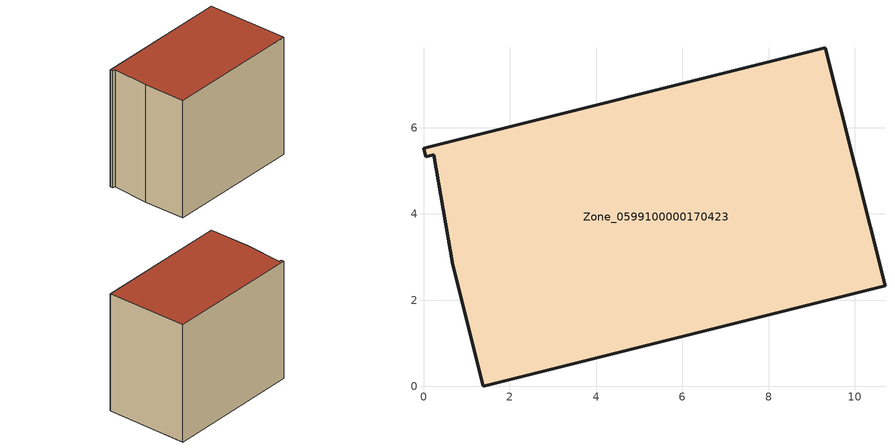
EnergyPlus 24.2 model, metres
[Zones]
Zone_0599100000170423
 floor ground (C_G): 0.68,2.82 0.24,5.38 0.05,5.33 0,5.52 9.32,7.86 10.7,2.34 1.38,0 z0
 wall outside (C_F): 1.38,0 10.7,2.34 9.32,7.86 0,5.52 0.05,5.33 0.24,5.38 0.68,2.82 1.38,0 z0:8.33
 roof outside (C_R): 0.24,5.38 0.68,2.82 1.38,0 10.7,2.34 9.32,7.86 0,5.52 0.05,5.33 z8.33
[BUILDING]
Pand.0599100000170423: North Axis=0; Terrain=City; Loads Convergence Tolerance Value=0.04; Temperature Convergence Tolerance Value=0.4; Solar Distribution=FullExterior; Maximum Number of Warmup Days=25; Minimum Number of Warmup Days=1
[Site:Location]
Rotterdam.The.Hague.AP_ZH_NLD Design_Conditions: Latitude=51.96; Longitude=4.45; Time Zone=1; Elevation=-4.5
[SITE:GROUNDTEMPERATURE:BUILDINGSURFACE]
18, 18, 18, 18, 18, 18, 18, 18, 18, 18, 18, 18
[MATERIAL] Thermal Absorptance=0.9; Solar Absorptance=0.7; Visible Absorptance=0.7
Name | Roughness | Thickness | Conductivity | Density | Specific Heat
G.TI.1975-1991 | MediumSmooth | 0.15 | 0.288461 | 540 | 1210
F.TI.1975-1991 | Rough | 0.3 | 0.230769 | 1920 | 840
R.TI.1975-1991 | MediumRough | 0.2 | 0.153846 | 1500 | 1000
[CONSTRUCTION]
C_G: G.TI.1975-1991
C_F: F.TI.1975-1991
C_R: R.TI.1975-1991
[ZONE]
Zone_0599100000170423: Type=1; Multiplier=1; Ceiling Height=Autocalculate; Volume=Autocalculate; Floor Area=autocalculate; Part of Total Floor Area=Yes
[ZONEINFILTRATION:DESIGNFLOWRATE]
Infil_Zone_0599100000170423: Zone or ZoneList or Space or SpaceList=Zone_0599100000170423; Schedule=AlwaysOn; Design Flow Rate Calculation Method=Flow/Area; Flow Rate per Floor Area=0.003; Constant Term Coefficient=1; Temperature Term Coefficient=0; Velocity Term Coefficient=0; Velocity Squared Term Coefficient=0
[HVACTEMPLATE:ZONE:IDEALLOADSAIRSYSTEM]
Zone_0599100000170423: Maximum Heating Supply Air Temperature=50; Minimum Cooling Supply Air Temperature=13; Maximum Heating Supply Air Humidity Ratio=0.0156; Minimum Cooling Supply Air Humidity Ratio=0.0077; Heating Limit=NoLimit; Cooling Limit=NoLimit; Dehumidification Control Type=ConstantSensibleHeatRatio; Cooling Sensible Heat Ratio=0.7; Dehumidification Setpoint=60; Humidification Control Type=None; Humidification Setpoint=30; Outdoor Air Method=None; Outdoor Air Flow Rate per Person=0.00944; Outdoor Air Flow Rate per Zone Floor Area=0; Outdoor Air Flow Rate per Zone=0; Demand Controlled Ventilation Type=None; Outdoor Air Economizer Type=NoEconomizer; Heat Recovery Type=None; Sensible Heat Recovery Effectiveness=0.7; Latent Heat Recovery Effectiveness=0.65
[ZONECONTROL:THERMOSTAT]
ThermostatControl_Zone_0599100000170423: Zone or ZoneList=Zone_0599100000170423; Control Type Schedule=DualSetpointControlType; Control 1=Thermostat_Zone_0599100000170423; Temperature Difference Between Cutout And Setpoint=0
[THERMOSTATSETPOINT:DUALSETPOINT]
Thermostat_Zone_0599100000170423: Heating Setpoint Temperature Schedule=HeatingSetpoint_Zone_0599100000170423; Cooling Setpoint Temperature Schedule=CoolingSetpoint_Zone_0599100000170423
[SCHEDULE:COMPACT]
HeatingSetpoint_Zone_0599100000170423: Through: 12/31, For: AllDays, Until: 24:00, 21
CoolingSetpoint_Zone_0599100000170423: Through: 12/31, For: AllDays, Until: 24:00, 24
DualSetpointControlType: Through: 12/31, For: AllDays, Until: 24:00, 4
AlwaysOn: Through: 12/31, For: AllDays, Until: 24:00, 1
